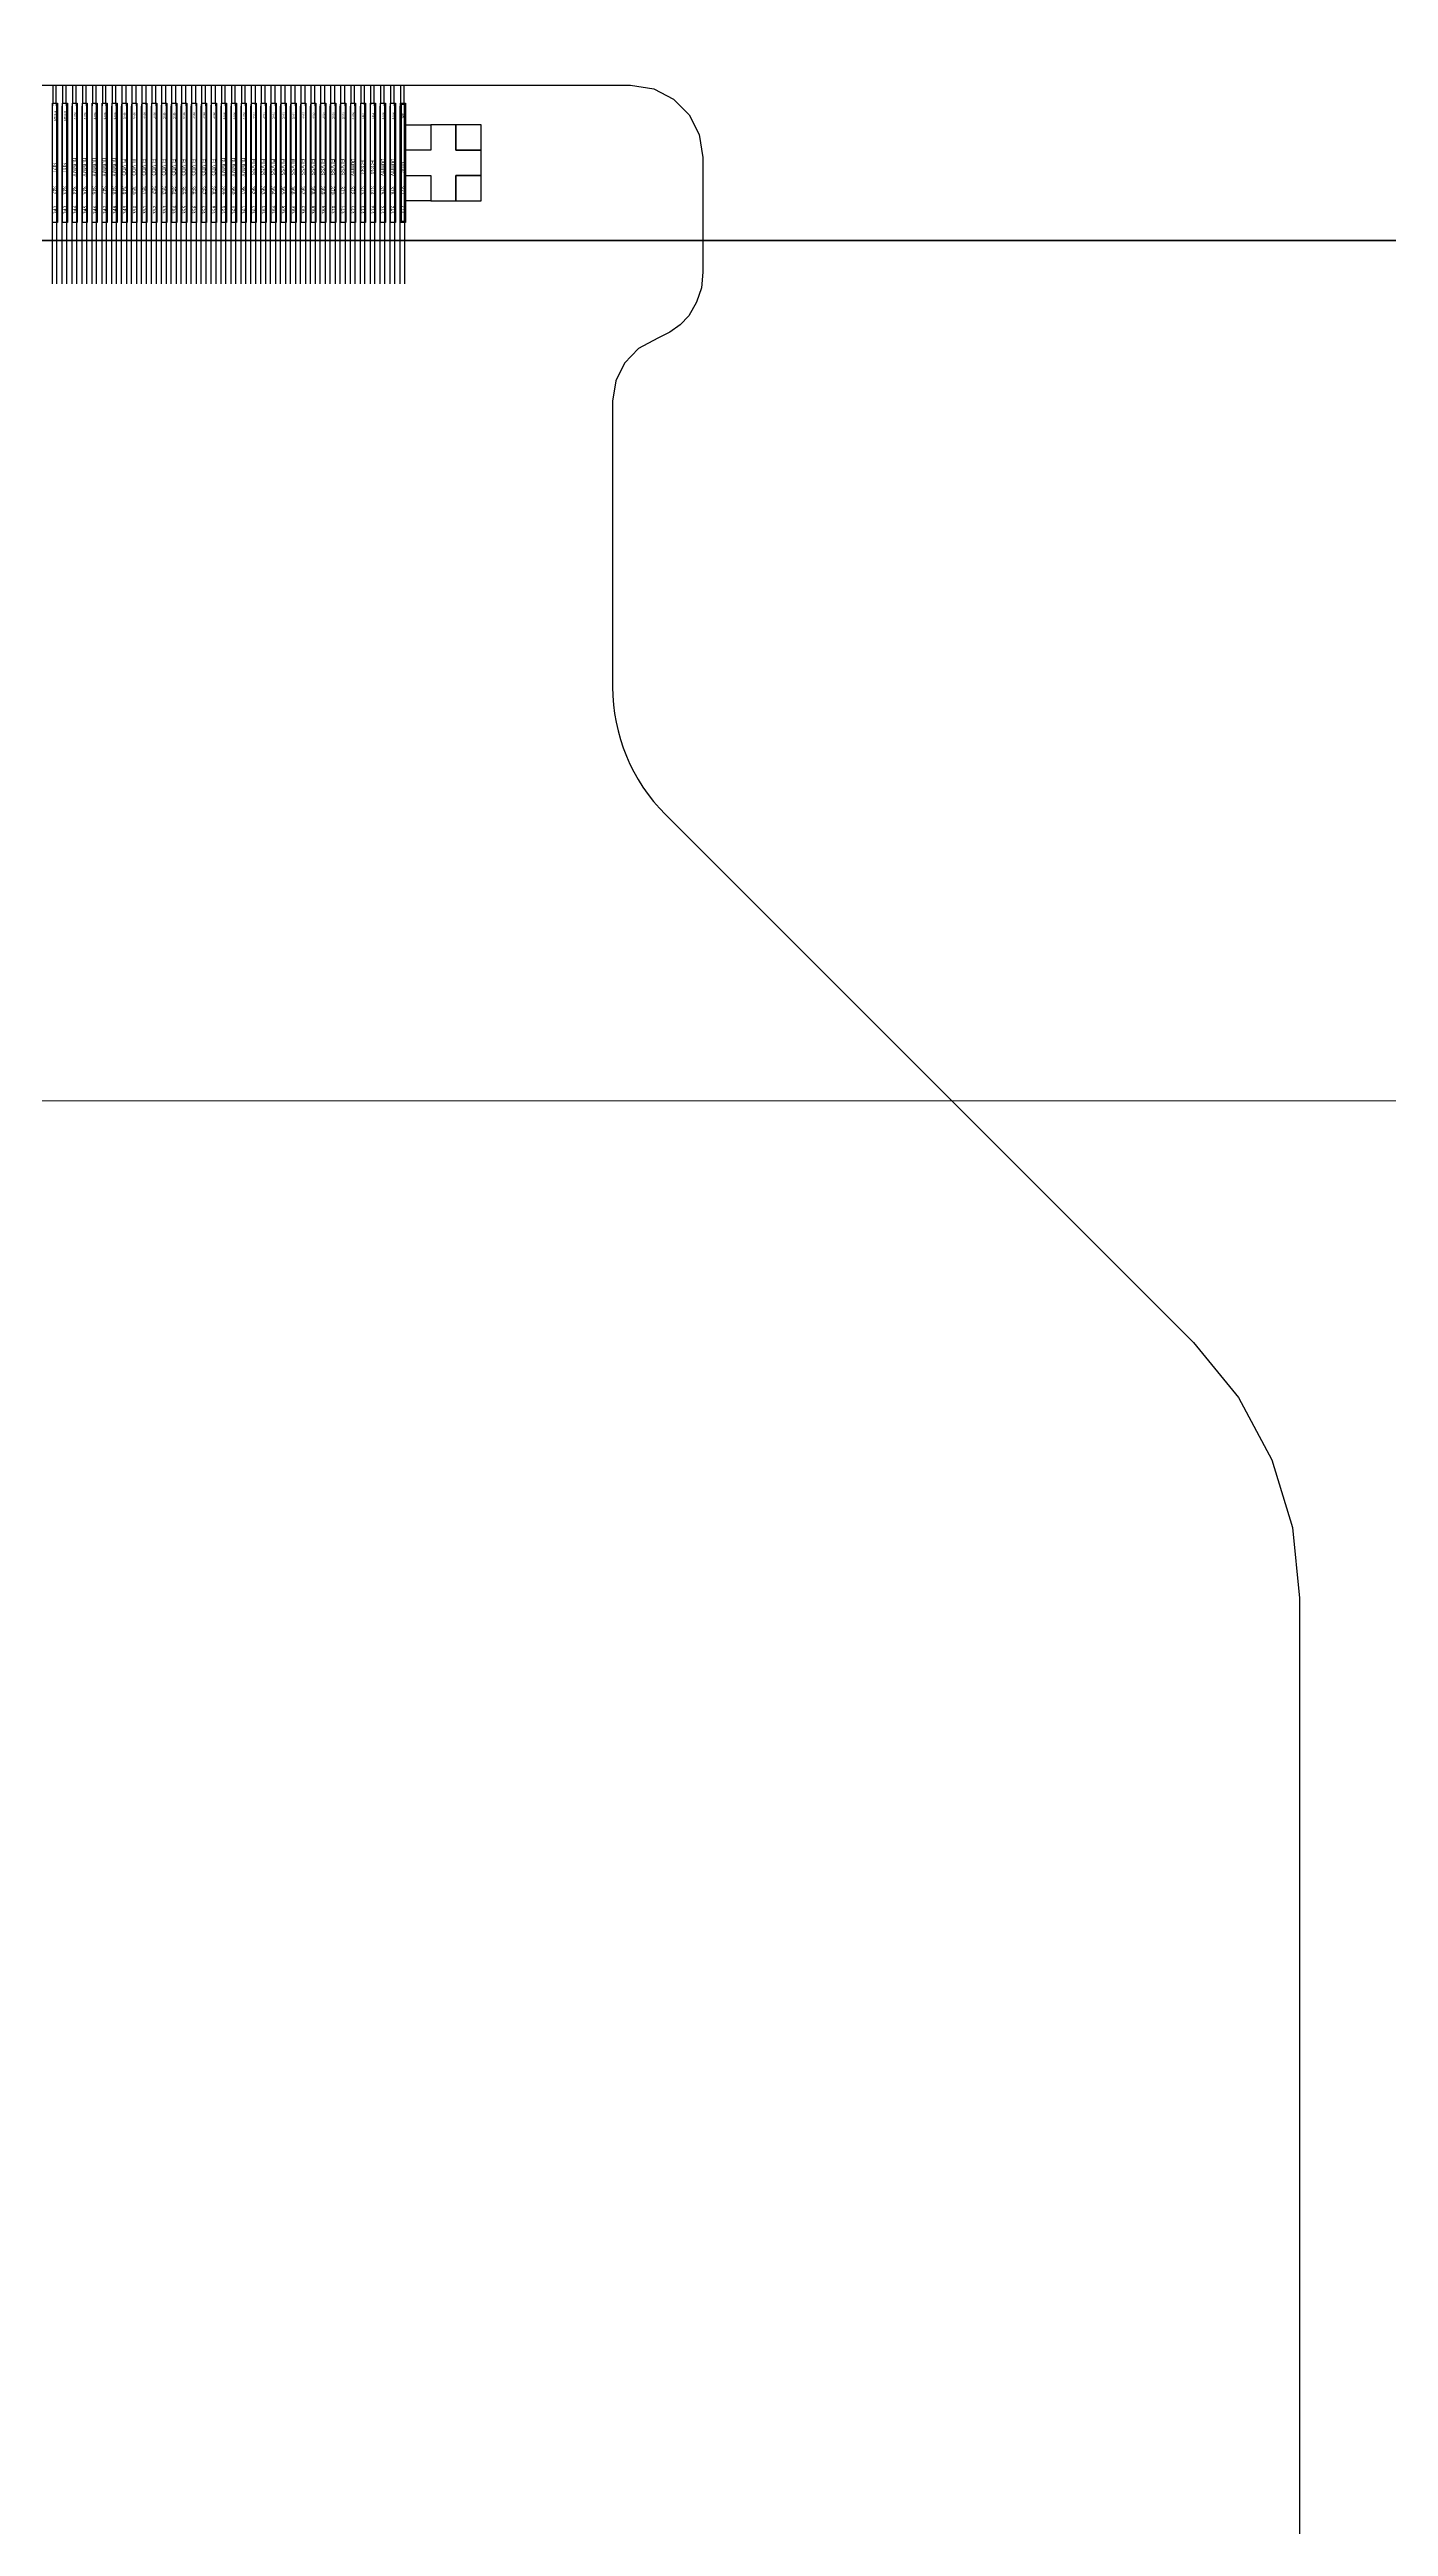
# Model space of a CAD drawing. Header units: millimetres. Extents: x 1773 to 2105, y 395 to 649.
# Drawn here: x 1846.29 to 1850, y 505.81 to 512.66 of the extents above; entities that cross this region are included whole.
import ezdxf
from ezdxf.enums import TextEntityAlignment as Align

# ---------------------------------------------------------------- set-up
doc = ezdxf.new("R2010")
doc.units = ezdxf.units.MM
for name, color, linetype in [('01 Copper', 3, 'Continuous'), ('06 Cutline', 4, 'Continuous'), ('13 OL no.', 190, 'Continuous'), ('14 OL name', 220, 'Continuous'), ('DST', 253, 'Continuous')]:
    doc.layers.add(name, color=color, linetype=linetype)
for name, color, linetype, lineweight in [('CG', 3, 'Continuous', 20), ('FPC.drawing', 30, 'Continuous', 100), ('P_OLED.drawing', 3, 'Continuous', 100)]:
    doc.layers.add(name, color=color, linetype=linetype, lineweight=lineweight)
doc.styles.add('MBC_Arial_Font', font='arial.ttf')

# ---------------------------------------------------------------- blocks, each defined once
blk = doc.blocks.new('et')
at = {"layer": '01 Copper'}
for points in [[(1744.7055, 489.224), (1744.7055, 489.174), (1744.7037, 489.164), (1744.7037, 488.674)], [(1744.7172, 488.674), (1744.7172, 489.164), (1744.7155, 489.174), (1744.7155, 489.224)], [(1744.7329, 489.224), (1744.7329, 489.174), (1744.7312, 489.164), (1744.7312, 488.674)], [(1744.7447, 488.674), (1744.7447, 489.164), (1744.7429, 489.174), (1744.7429, 489.224)]]:
    blk.add_lwpolyline(points, dxfattribs=at)
at = {"layer": '01 Copper', "color": 1}
for points in [[(1744.7604, 489.224), (1744.7604, 489.174), (1744.7587, 489.164), (1744.7587, 488.674)], [(1744.7722, 488.674), (1744.7722, 489.164), (1744.7704, 489.174), (1744.7704, 489.224)], [(1744.7879, 489.224), (1744.7879, 489.174), (1744.7862, 489.164), (1744.7862, 488.674)], [(1744.7997, 488.674), (1744.7997, 489.164), (1744.7979, 489.174), (1744.7979, 489.224)], [(1744.8154, 489.224), (1744.8154, 489.174), (1744.8137, 489.164), (1744.8137, 488.674)], [(1744.8272, 488.674), (1744.8272, 489.164), (1744.8254, 489.174), (1744.8254, 489.224)], [(1744.8429, 489.224), (1744.8429, 489.174), (1744.8412, 489.164), (1744.8412, 488.674)], [(1744.8547, 488.674), (1744.8547, 489.164), (1744.8529, 489.174), (1744.8529, 489.224)], [(1744.8704, 489.224), (1744.8704, 489.174), (1744.8686, 489.164), (1744.8686, 488.674)], [(1744.8821, 488.674), (1744.8821, 489.164), (1744.8804, 489.174), (1744.8804, 489.224)], [(1745.1728, 489.224), (1745.1728, 489.174), (1745.171, 489.164), (1745.171, 488.674)], [(1745.1845, 488.674), (1745.1845, 489.164), (1745.1828, 489.174), (1745.1828, 489.224)], [(1745.2003, 489.224), (1745.2003, 489.174), (1745.1985, 489.164), (1745.1985, 488.674)], [(1745.212, 488.674), (1745.212, 489.164), (1745.2103, 489.174), (1745.2103, 489.224)], [(1745.2278, 489.224), (1745.2278, 489.174), (1745.226, 489.164), (1745.226, 488.674)], [(1745.2395, 488.674), (1745.2395, 489.164), (1745.2378, 489.174), (1745.2378, 489.224)], [(1745.5302, 489.224), (1745.5302, 489.174), (1745.5284, 489.164), (1745.5284, 488.674)], [(1745.5419, 488.674), (1745.5419, 489.164), (1745.5402, 489.174), (1745.5402, 489.224)], [(1745.6126, 489.224), (1745.6126, 489.174), (1745.6109, 489.164), (1745.6109, 488.674)], [(1745.6244, 488.674), (1745.6244, 489.164), (1745.6226, 489.174), (1745.6226, 489.224)], [(1745.6401, 489.224), (1745.6401, 489.174), (1745.6384, 489.164), (1745.6384, 488.674)], [(1745.6519, 488.674), (1745.6519, 489.164), (1745.6501, 489.174), (1745.6501, 489.224)], [(1745.6676, 489.224), (1745.6676, 489.174), (1745.6659, 489.164), (1745.6659, 488.674)], [(1745.6794, 488.674), (1745.6794, 488.974), (1745.7512, 488.974), (1745.7512, 488.904), (1745.8212, 488.904), (1745.8212, 488.974), (1745.8912, 488.974), (1745.8912, 489.044), (1745.8212, 489.044), (1745.8212, 489.114), (1745.7512, 489.114), (1745.7512, 489.044), (1745.6794, 489.044), (1745.6794, 489.164), (1745.6776, 489.174), (1745.6776, 489.224)]]:
    blk.add_lwpolyline(points, dxfattribs=at)
at = {"layer": '01 Copper', "color": 4}
for points in [[(1744.8961, 488.674), (1744.8961, 489.164), (1744.8979, 489.174), (1744.8979, 489.224)], [(1744.9079, 489.224), (1744.9079, 489.174), (1744.9096, 489.164), (1744.9096, 488.674)], [(1744.9236, 488.674), (1744.9236, 489.164), (1744.9254, 489.174), (1744.9254, 489.224)], [(1744.9354, 489.224), (1744.9354, 489.174), (1744.9371, 489.164), (1744.9371, 488.674)], [(1744.9511, 488.674), (1744.9511, 489.164), (1744.9529, 489.174), (1744.9529, 489.224)], [(1744.9629, 489.224), (1744.9629, 489.174), (1744.9646, 489.164), (1744.9646, 488.674)], [(1744.9786, 488.674), (1744.9786, 489.164), (1744.9804, 489.174), (1744.9804, 489.224)], [(1744.9904, 489.224), (1744.9904, 489.174), (1744.9921, 489.164), (1744.9921, 488.674)], [(1745.0061, 488.674), (1745.0061, 489.164), (1745.0079, 489.174), (1745.0079, 489.224)], [(1745.0179, 489.224), (1745.0179, 489.174), (1745.0196, 489.164), (1745.0196, 488.674)], [(1745.0336, 488.674), (1745.0336, 489.164), (1745.0353, 489.174), (1745.0353, 489.224)], [(1745.0453, 489.224), (1745.0453, 489.174), (1745.0471, 489.164), (1745.0471, 488.674)], [(1745.0611, 488.674), (1745.0611, 489.164), (1745.0628, 489.174), (1745.0628, 489.224)], [(1745.0728, 489.224), (1745.0728, 489.174), (1745.0746, 489.164), (1745.0746, 488.674)], [(1745.0886, 488.674), (1745.0886, 489.164), (1745.0903, 489.174), (1745.0903, 489.224)], [(1745.1003, 489.224), (1745.1003, 489.174), (1745.1021, 489.164), (1745.1021, 488.674)], [(1745.1161, 488.674), (1745.1161, 489.164), (1745.1178, 489.174), (1745.1178, 489.224)], [(1745.1278, 489.224), (1745.1278, 489.174), (1745.1296, 489.164), (1745.1296, 488.674)], [(1745.1436, 488.674), (1745.1436, 489.164), (1745.1453, 489.174), (1745.1453, 489.224)], [(1745.1553, 489.224), (1745.1553, 489.174), (1745.1571, 489.164), (1745.1571, 488.674)], [(1745.2535, 488.674), (1745.2535, 489.164), (1745.2553, 489.174), (1745.2553, 489.224)], [(1745.2653, 489.224), (1745.2653, 489.174), (1745.267, 489.164), (1745.267, 488.674)], [(1745.281, 488.674), (1745.281, 489.164), (1745.2828, 489.174), (1745.2828, 489.224)], [(1745.2928, 489.224), (1745.2928, 489.174), (1745.2945, 489.164), (1745.2945, 488.674)], [(1745.3085, 488.674), (1745.3085, 489.164), (1745.3102, 489.174), (1745.3102, 489.224)], [(1745.3202, 489.224), (1745.3202, 489.174), (1745.322, 489.164), (1745.322, 488.674)], [(1745.336, 488.674), (1745.336, 489.164), (1745.3377, 489.174), (1745.3377, 489.224)], [(1745.3477, 489.224), (1745.3477, 489.174), (1745.3495, 489.164), (1745.3495, 488.674)], [(1745.3635, 488.674), (1745.3635, 489.164), (1745.3652, 489.174), (1745.3652, 489.224)], [(1745.3752, 489.224), (1745.3752, 489.174), (1745.377, 489.164), (1745.377, 488.674)], [(1745.391, 488.674), (1745.391, 489.164), (1745.3927, 489.174), (1745.3927, 489.224)], [(1745.4027, 489.224), (1745.4027, 489.174), (1745.4045, 489.164), (1745.4045, 488.674)], [(1745.4185, 488.674), (1745.4185, 489.164), (1745.4202, 489.174), (1745.4202, 489.224)], [(1745.4302, 489.224), (1745.4302, 489.174), (1745.432, 489.164), (1745.432, 488.674)], [(1745.4459, 488.674), (1745.4459, 489.164), (1745.4477, 489.174), (1745.4477, 489.224)], [(1745.4577, 489.224), (1745.4577, 489.174), (1745.4594, 489.164), (1745.4594, 488.674)], [(1745.4734, 488.674), (1745.4734, 489.164), (1745.4752, 489.174), (1745.4752, 489.224)], [(1745.4852, 489.224), (1745.4852, 489.174), (1745.4869, 489.164), (1745.4869, 488.674)], [(1745.5009, 488.674), (1745.5009, 489.164), (1745.5027, 489.174), (1745.5027, 489.224)], [(1745.5127, 489.224), (1745.5127, 489.174), (1745.5144, 489.164), (1745.5144, 488.674)], [(1745.5851, 489.224), (1745.5851, 489.174), (1745.5834, 489.164), (1745.5834, 488.674)], [(1745.5969, 488.674), (1745.5969, 489.164), (1745.5951, 489.174), (1745.5951, 489.224)]]:
    blk.add_lwpolyline(points, dxfattribs=at)
at = {"layer": '01 Copper', "color": 141, "true_color": 0xadddf7}
for points in [[(1745.5577, 489.224), (1745.5577, 489.174), (1745.5559, 489.164), (1745.5559, 488.674)], [(1745.5694, 488.674), (1745.5694, 489.164), (1745.5677, 489.174), (1745.5677, 489.224)]]:
    blk.add_lwpolyline(points, dxfattribs=at)
at = {"layer": '06 Cutline', "color": 4, "linetype": 'Continuous'}
blk.add_lwpolyline([(1746.2544, 487.5591, 0.198912), (1746.4009, 487.2056), (1747.8615, 485.7449), (1747.9859, 485.5933), (1748.0783, 485.4205), (1748.1352, 485.2329), (1748.1544, 485.0378), (1748.1544, 477.8278, -0.414214), (1747.6544, 477.3278), (1733.3544, 477.3278, -0.414214)], format="xyb", dxfattribs=at)
blk.add_lwpolyline([(1734.7044, 489.224), (1746.3044, 489.224), (1746.3689, 489.2133), (1746.4234, 489.1847), (1746.4663, 489.1414), (1746.4941, 489.0873), (1746.5044, 489.024), (1746.5044, 488.7069), (1746.5001, 488.6636), (1746.487, 488.6233), (1746.4653, 488.586), (1746.4415, 488.561), (1746.4129, 488.5403), (1746.3794, 488.5243), (1746.3261, 488.4949), (1746.2872, 488.4544), (1746.263, 488.4058), (1746.2544, 488.3496), (1746.2544, 487.5587)], dxfattribs=at)
at = {"layer": '13 OL no.', "style": 'MBC_Arial_Font'}
for s, p in [('342', (1744.7105, 488.9332)), ('343', (1744.7379, 488.9332)), ('344', (1744.7654, 488.9332)), ('345', (1744.7929, 488.9332)), ('346', (1744.8204, 488.9332)), ('347', (1744.8479, 488.9332)), ('348', (1744.8754, 488.9332)), ('349', (1744.9029, 488.9332)), ('350', (1744.9304, 488.9332)), ('351', (1744.9579, 488.9332)), ('352', (1744.9854, 488.9332)), ('353', (1745.0129, 488.9332)), ('354', (1745.0403, 488.9332)), ('355', (1745.0678, 488.9332)), ('356', (1745.0953, 488.9332)), ('357', (1745.1228, 488.9332)), ('358', (1745.1503, 488.9332)), ('359', (1745.1778, 488.9332)), ('360', (1745.2053, 488.9332)), ('361', (1745.2328, 488.9332)), ('362', (1745.2603, 488.9332)), ('363', (1745.2878, 488.9332)), ('364', (1745.3152, 488.9332)), ('365', (1745.3427, 488.9332)), ('366', (1745.3702, 488.9332)), ('367', (1745.3977, 488.9332)), ('368', (1745.4252, 488.9332)), ('369', (1745.4527, 488.9332)), ('370', (1745.4802, 488.9332)), ('371', (1745.5077, 488.9332)), ('372', (1745.5352, 488.9332)), ('373', (1745.5627, 488.9332)), ('374', (1745.5901, 488.9332)), ('375', (1745.6176, 488.9332)), ('376', (1745.6451, 488.9332)), ('377', (1745.6726, 488.9332))]:
    blk.add_text(s, height=0.01, rotation=270, dxfattribs=at).set_placement(p, align=Align.MIDDLE_CENTER)
at = {"layer": '13 OL no.', "color": 190, "style": 'MBC_Arial_Font'}
for s, p in [('373', (1745.5627, 488.9332)), ('374', (1745.5901, 488.9332)), ('375', (1745.6176, 488.9332)), ('376', (1745.6451, 488.9332)), ('377', (1745.6726, 488.9332))]:
    blk.add_text(s, height=0.01, rotation=270, dxfattribs=at).set_placement(p, align=Align.MIDDLE_CENTER)
at = {"layer": '14 OL name', "style": 'MBC_Arial_Font'}
for s, p in [('S[2]', (1744.7105, 488.997)), ('S[1]', (1744.7379, 488.997)), ('DUMMY', (1744.7654, 488.997)), ('DUMMY', (1744.7929, 488.997)), ('DUMMY', (1744.8204, 488.997)), ('DUMMY', (1744.8479, 488.997)), ('DUMMY', (1744.8754, 488.997)), ('ELVDD', (1744.9029, 488.997)), ('ELVDD', (1744.9304, 488.997)), ('ELVDD', (1744.9579, 488.997)), ('ELVDD', (1744.9854, 488.997)), ('ELVDD', (1745.0129, 488.997)), ('ELVDD', (1745.0403, 488.997)), ('ELVDD', (1745.0678, 488.997)), ('ELVDD', (1745.0953, 488.997)), ('ELVDD', (1745.1228, 488.997)), ('ELVDD', (1745.1503, 488.997)), ('DUMMY', (1745.1778, 488.997)), ('DUMMY', (1745.2053, 488.997)), ('DUMMY', (1745.2328, 488.997)), ('ELVSS', (1745.2603, 488.997)), ('ELVSS', (1745.2878, 488.997)), ('ELVSS', (1745.3152, 488.997)), ('ELVSS', (1745.3427, 488.997)), ('ELVSS', (1745.3702, 488.997)), ('ELVSS', (1745.3977, 488.997)), ('ELVSS', (1745.4252, 488.997)), ('ELVSS', (1745.4527, 488.997)), ('ELVSS', (1745.4802, 488.997)), ('ELVSS', (1745.5077, 488.997)), ('Dummy', (1745.5367, 488.997)), ('FOG3', (1745.5627, 488.997)), ('FOG4', (1745.5901, 488.997)), ('Dummy', (1745.6192, 488.997)), ('Dummy', (1745.6467, 488.997)), ('Mark', (1745.6726, 488.997))]:
    blk.add_text(s, height=0.01, rotation=270, dxfattribs=at).set_placement(p, align=Align.MIDDLE_CENTER)
at = {"layer": '14 OL name', "color": 220, "style": 'MBC_Arial_Font'}
for s, p in [('FOG3', (1745.5627, 488.997)), ('FOG4', (1745.5901, 488.997)), ('Dummy', (1745.6192, 488.997)), ('Dummy', (1745.6467, 488.997)), ('Mark', (1745.6726, 488.997))]:
    blk.add_text(s, height=0.01, rotation=270, dxfattribs=at).set_placement(p, align=Align.MIDDLE_CENTER)

msp = doc.modelspace()

# ---------------------------------------------------------------- linework, layer by layer
at = {"color": 6}
for p, q in [((1846.2995, 512.1831), (1846.2995, 512.5131)), ((1846.2995, 512.5131), (1846.313, 512.5131)), ((1846.313, 512.5131), (1846.313, 512.1831)), ((1846.327, 512.1831), (1846.327, 512.5131)), ((1846.327, 512.5131), (1846.3405, 512.5131)), ((1846.3405, 512.5131), (1846.3405, 512.1831)), ((1846.3545, 512.1831), (1846.3545, 512.5131)), ((1846.3545, 512.5131), (1846.368, 512.5131)), ((1846.368, 512.5131), (1846.368, 512.1831)), ((1846.382, 512.1831), (1846.382, 512.5131)), ((1846.382, 512.5131), (1846.3955, 512.5131)), ((1846.3955, 512.5131), (1846.3955, 512.1831)), ((1846.4095, 512.1831), (1846.4095, 512.5131)), ((1846.4095, 512.5131), (1846.423, 512.5131)), ((1846.423, 512.5131), (1846.423, 512.1831)), ((1846.437, 512.1831), (1846.437, 512.5131)), ((1846.437, 512.5131), (1846.4505, 512.5131)), ((1846.4505, 512.5131), (1846.4505, 512.1831)), ((1846.4645, 512.1831), (1846.4645, 512.5131)), ((1846.4645, 512.5131), (1846.478, 512.5131)), ((1846.478, 512.5131), (1846.478, 512.1831)), ((1846.492, 512.1831), (1846.492, 512.5131)), ((1846.492, 512.5131), (1846.5055, 512.5131)), ((1846.5055, 512.5131), (1846.5055, 512.1831)), ((1846.5195, 512.1831), (1846.5195, 512.5131)), ((1846.5195, 512.5131), (1846.533, 512.5131)), ((1846.533, 512.5131), (1846.533, 512.1831)), ((1846.547, 512.1831), (1846.547, 512.5131)), ((1846.547, 512.5131), (1846.5605, 512.5131)), ((1846.5605, 512.5131), (1846.5605, 512.1831)), ((1846.5745, 512.1831), (1846.5745, 512.5131)), ((1846.5745, 512.5131), (1846.588, 512.5131)), ((1846.588, 512.5131), (1846.588, 512.1831)), ((1846.602, 512.1831), (1846.602, 512.5131)), ((1846.602, 512.5131), (1846.6155, 512.5131)), ((1846.6155, 512.5131), (1846.6155, 512.1831)), ((1846.6295, 512.1831), (1846.6295, 512.5131)), ((1846.6295, 512.5131), (1846.643, 512.5131)), ((1846.643, 512.5131), (1846.643, 512.1831)), ((1846.657, 512.1831), (1846.657, 512.5131)), ((1846.657, 512.5131), (1846.6705, 512.5131)), ((1846.6705, 512.5131), (1846.6705, 512.1831)), ((1846.6845, 512.1831), (1846.6845, 512.5131)), ((1846.6845, 512.5131), (1846.698, 512.5131)), ((1846.698, 512.5131), (1846.698, 512.1831)), ((1846.712, 512.1831), (1846.712, 512.5131)), ((1846.712, 512.5131), (1846.7255, 512.5131)), ((1846.7255, 512.5131), (1846.7255, 512.1831)), ((1846.7395, 512.1831), (1846.7395, 512.5131)), ((1846.7395, 512.5131), (1846.753, 512.5131)), ((1846.753, 512.5131), (1846.753, 512.1831)), ((1846.767, 512.1831), (1846.767, 512.5131)), ((1846.767, 512.5131), (1846.7805, 512.5131)), ((1846.7805, 512.5131), (1846.7805, 512.1831)), ((1846.7945, 512.1831), (1846.7945, 512.5131)), ((1846.7945, 512.5131), (1846.808, 512.5131)), ((1846.808, 512.5131), (1846.808, 512.1831)), ((1846.822, 512.1831), (1846.822, 512.5131)), ((1846.822, 512.5131), (1846.8355, 512.5131)), ((1846.8355, 512.5131), (1846.8355, 512.1831)), ((1846.8495, 512.1831), (1846.8495, 512.5131)), ((1846.8495, 512.5131), (1846.863, 512.5131)), ((1846.863, 512.5131), (1846.863, 512.1831)), ((1846.877, 512.1831), (1846.877, 512.5131)), ((1846.877, 512.5131), (1846.8905, 512.5131)), ((1846.8905, 512.5131), (1846.8905, 512.1831)), ((1846.9045, 512.1831), (1846.9045, 512.5131)), ((1846.9045, 512.5131), (1846.918, 512.5131)), ((1846.918, 512.5131), (1846.918, 512.1831)), ((1846.932, 512.1831), (1846.932, 512.5131)), ((1846.932, 512.5131), (1846.9455, 512.5131)), ((1846.9455, 512.5131), (1846.9455, 512.1831)), ((1846.9595, 512.1831), (1846.9595, 512.5131)), ((1846.9595, 512.5131), (1846.973, 512.5131)), ((1846.973, 512.5131), (1846.973, 512.1831)), ((1846.987, 512.1831), (1846.987, 512.5131)), ((1846.987, 512.5131), (1847.0005, 512.5131)), ((1847.0005, 512.5131), (1847.0005, 512.1831)), ((1847.0145, 512.1831), (1847.0145, 512.5131)), ((1847.0145, 512.5131), (1847.028, 512.5131)), ((1847.028, 512.5131), (1847.028, 512.1831)), ((1847.042, 512.1831), (1847.042, 512.5131)), ((1847.042, 512.5131), (1847.0555, 512.5131)), ((1847.0555, 512.5131), (1847.0555, 512.1831)), ((1847.0695, 512.1831), (1847.0695, 512.5131)), ((1847.0695, 512.5131), (1847.083, 512.5131)), ((1847.083, 512.5131), (1847.083, 512.1831)), ((1847.097, 512.1831), (1847.097, 512.5131)), ((1847.097, 512.5131), (1847.1105, 512.5131)), ((1847.1105, 512.5131), (1847.1105, 512.1831)), ((1847.1245, 512.1831), (1847.1245, 512.5131)), ((1847.1245, 512.5131), (1847.138, 512.5131)), ((1847.138, 512.5131), (1847.138, 512.1831)), ((1847.152, 512.1831), (1847.152, 512.5131)), ((1847.152, 512.5131), (1847.1655, 512.5131)), ((1847.1655, 512.5131), (1847.1655, 512.1831)), ((1847.1795, 512.1831), (1847.1795, 512.5131)), ((1847.1795, 512.5131), (1847.193, 512.5131)), ((1847.193, 512.5131), (1847.193, 512.1831)), ((1847.207, 512.1831), (1847.207, 512.5131)), ((1847.207, 512.5131), (1847.2205, 512.5131)), ((1847.2205, 512.5131), (1847.2205, 512.1831)), ((1847.2345, 512.1831), (1847.2345, 512.5131)), ((1847.2345, 512.5131), (1847.248, 512.5131)), ((1847.248, 512.5131), (1847.248, 512.1831)), ((1847.262, 512.1831), (1847.262, 512.5131)), ((1847.262, 512.5131), (1847.2755, 512.5131)), ((1847.265, 512.1861), (1847.265, 512.5101)), ((1847.265, 512.5101), (1847.2688, 512.5101)), ((1847.2688, 512.5131), (1847.2688, 512.5101)), ((1847.2688, 512.5101), (1847.2725, 512.5101)), ((1847.2725, 512.5101), (1847.2725, 512.1861)), ((1847.2755, 512.5131), (1847.2755, 512.1831)), ((1847.2755, 512.4531), (1847.3455, 512.4531)), ((1847.3455, 512.4531), (1847.3455, 512.3831)), ((1847.4855, 512.4531), (1847.4155, 512.4531)), ((1847.4155, 512.4531), (1847.4155, 512.3831)), ((1847.4855, 512.3831), (1847.4855, 512.4531)), ((1847.3455, 512.3831), (1847.2755, 512.3831)), ((1847.4155, 512.3831), (1847.4855, 512.3831)), ((1847.2755, 512.3131), (1847.3455, 512.3131)), ((1847.3455, 512.3131), (1847.3455, 512.2431)), ((1847.4155, 512.3131), (1847.4155, 512.2431)), ((1847.4855, 512.3131), (1847.4155, 512.3131)), ((1847.4855, 512.2431), (1847.4855, 512.3131)), ((1847.3455, 512.2431), (1847.2755, 512.2431)), ((1847.4155, 512.2431), (1847.4855, 512.2431)), ((1846.313, 512.1831), (1846.2995, 512.1831)), ((1846.3405, 512.1831), (1846.327, 512.1831)), ((1846.368, 512.1831), (1846.3545, 512.1831)), ((1846.3955, 512.1831), (1846.382, 512.1831)), ((1846.423, 512.1831), (1846.4095, 512.1831)), ((1846.4505, 512.1831), (1846.437, 512.1831)), ((1846.478, 512.1831), (1846.4645, 512.1831)), ((1846.5055, 512.1831), (1846.492, 512.1831)), ((1846.533, 512.1831), (1846.5195, 512.1831)), ((1846.5605, 512.1831), (1846.547, 512.1831)), ((1846.588, 512.1831), (1846.5745, 512.1831)), ((1846.6155, 512.1831), (1846.602, 512.1831)), ((1846.643, 512.1831), (1846.6295, 512.1831)), ((1846.6705, 512.1831), (1846.657, 512.1831)), ((1846.698, 512.1831), (1846.6845, 512.1831)), ((1846.7255, 512.1831), (1846.712, 512.1831)), ((1846.753, 512.1831), (1846.7395, 512.1831)), ((1846.7805, 512.1831), (1846.767, 512.1831)), ((1846.808, 512.1831), (1846.7945, 512.1831)), ((1846.8355, 512.1831), (1846.822, 512.1831)), ((1846.863, 512.1831), (1846.8495, 512.1831)), ((1846.8905, 512.1831), (1846.877, 512.1831)), ((1846.918, 512.1831), (1846.9045, 512.1831)), ((1846.9455, 512.1831), (1846.932, 512.1831)), ((1846.973, 512.1831), (1846.9595, 512.1831)), ((1847.0005, 512.1831), (1846.987, 512.1831)), ((1847.028, 512.1831), (1847.0145, 512.1831)), ((1847.0555, 512.1831), (1847.042, 512.1831)), ((1847.083, 512.1831), (1847.0695, 512.1831)), ((1847.1105, 512.1831), (1847.097, 512.1831)), ((1847.138, 512.1831), (1847.1245, 512.1831)), ((1847.1655, 512.1831), (1847.152, 512.1831)), ((1847.193, 512.1831), (1847.1795, 512.1831)), ((1847.2205, 512.1831), (1847.207, 512.1831)), ((1847.248, 512.1831), (1847.2345, 512.1831)), ((1847.2755, 512.1831), (1847.262, 512.1831)), ((1847.2725, 512.1861), (1847.265, 512.1861))]:
    msp.add_line(p, q, dxfattribs=at)
at = {"layer": 'CG', "color": 3, "linetype": 'Continuous'}
msp.add_lwpolyline([(1820.0538, 517.7033, 0.414214), (1828.0038, 509.7533), (1856.1938, 509.7533, 0.414214), (1864.1438, 517.7033), (1864.1438, 547.1933, 0.414214), (1856.1938, 555.1433), (1828.0038, 555.1433, 0.414214), (1820.0538, 547.1933)], format="xyb", close=True, dxfattribs=at)
at = {"layer": 'P_OLED.drawing', "color": 3, "linetype": 'Continuous', "lineweight": 100}
msp.add_lwpolyline([(1830.1036, 512.1331), (1854.094, 512.1331), (1854.3797, 512.1356), (1854.659, 512.1428), (1854.9321, 512.1548), (1855.1991, 512.1717), (1855.4601, 512.1933), (1855.7152, 512.2197), (1855.9646, 512.2508), (1856.2083, 512.2867), (1856.4465, 512.3273), (1856.6793, 512.3726), (1856.9068, 512.4226), (1857.1291, 512.4772), (1857.3463, 512.5366), (1857.5586, 512.6005), (1857.7661, 512.6691)], dxfattribs=at)

# ---------------------------------------------------------------- block references
at = {"layer": 'DST'}
msp.add_blockref('et', (101.5943, 23.3392), dxfattribs=at)

# ---------------------------------------------------------------- texts
at = {"layer": 'FPC.drawing', "color": 30, "linetype": 'Continuous', "lineweight": 100}
for s, height, p in [('DATA239', 0.005, (1846.3063, 512.4783)), ('DATA240', 0.005, (1846.3338, 512.4783)), ('dummy', 0.005, (1846.3613, 512.4783)), ('dummy', 0.005, (1846.3888, 512.4783)), ('dummy', 0.005, (1846.4163, 512.4783)), ('dummy', 0.005, (1846.4438, 512.4783)), ('dummy', 0.005, (1846.4713, 512.4783)), ('ELVDD', 0.005, (1846.4988, 512.4783)), ('ELVDD', 0.005, (1846.5263, 512.4783)), ('ELVDD', 0.005, (1846.5538, 512.4783)), ('ELVDD', 0.005, (1846.5813, 512.4783)), ('ELVDD', 0.005, (1846.6088, 512.4783)), ('ELVDD', 0.005, (1846.6363, 512.4783)), ('ELVDD', 0.005, (1846.6638, 512.4783)), ('ELVDD', 0.005, (1846.6913, 512.4783)), ('ELVDD', 0.005, (1846.7188, 512.4783)), ('ELVDD', 0.005, (1846.7463, 512.4783)), ('dummy', 0.005, (1846.7738, 512.4783)), ('dummy', 0.005, (1846.8013, 512.4783)), ('dummy', 0.005, (1846.8288, 512.4783)), ('ELVSS', 0.005, (1846.8563, 512.4783)), ('ELVSS', 0.005, (1846.8838, 512.4783)), ('ELVSS', 0.005, (1846.9113, 512.4783)), ('ELVSS', 0.005, (1846.9388, 512.4783)), ('ELVSS', 0.005, (1846.9663, 512.4783)), ('ELVSS', 0.005, (1846.9938, 512.4783)), ('ELVSS', 0.005, (1847.0213, 512.4783)), ('ELVSS', 0.005, (1847.0488, 512.4783)), ('ELVSS', 0.005, (1847.0763, 512.4783)), ('ELVSS', 0.005, (1847.1038, 512.4783)), ('dummy', 0.005, (1847.1313, 512.4783)), ('FOG3', 0.005, (1847.1588, 512.4783)), ('FOG4', 0.005, (1847.1863, 512.4783)), ('dummy', 0.005, (1847.2138, 512.4783)), ('dummy', 0.005, (1847.2413, 512.4783)), ('MARK', 0.005, (1847.2688, 512.4783)), ('342', 0.01, (1846.3068, 512.2182)), ('343', 0.01, (1846.3343, 512.2182)), ('344', 0.01, (1846.3618, 512.2182)), ('345', 0.01, (1846.3893, 512.2182)), ('346', 0.01, (1846.4168, 512.2182)), ('347', 0.01, (1846.4443, 512.2182)), ('348', 0.01, (1846.4718, 512.2182)), ('349', 0.01, (1846.4993, 512.2182)), ('350', 0.01, (1846.5268, 512.2182)), ('351', 0.01, (1846.5543, 512.2182)), ('352', 0.01, (1846.5818, 512.2182)), ('353', 0.01, (1846.6093, 512.2182)), ('354', 0.01, (1846.6368, 512.2182)), ('355', 0.01, (1846.6643, 512.2182)), ('356', 0.01, (1846.6918, 512.2182)), ('357', 0.01, (1846.7193, 512.2182)), ('358', 0.01, (1846.7468, 512.2182)), ('359', 0.01, (1846.7743, 512.2182)), ('360', 0.01, (1846.8018, 512.2182)), ('361', 0.01, (1846.8293, 512.2182)), ('362', 0.01, (1846.8568, 512.2182)), ('363', 0.01, (1846.8843, 512.2182)), ('364', 0.01, (1846.9118, 512.2182)), ('365', 0.01, (1846.9393, 512.2182)), ('366', 0.01, (1846.9668, 512.2182)), ('367', 0.01, (1846.9943, 512.2182)), ('368', 0.01, (1847.0218, 512.2182)), ('369', 0.01, (1847.0493, 512.2182)), ('370', 0.01, (1847.0768, 512.2182)), ('371', 0.01, (1847.1043, 512.2182)), ('372', 0.01, (1847.1318, 512.2182)), ('373', 0.01, (1847.1593, 512.2182)), ('374', 0.01, (1847.1868, 512.2182)), ('375', 0.01, (1847.2143, 512.2182)), ('376', 0.01, (1847.2418, 512.2182)), ('377', 0.01, (1847.2693, 512.2182))]:
    msp.add_text(s, height=height, rotation=90, dxfattribs=at).set_placement(p, align=Align.MIDDLE_CENTER)

doc.saveas('drawing.dxf')
